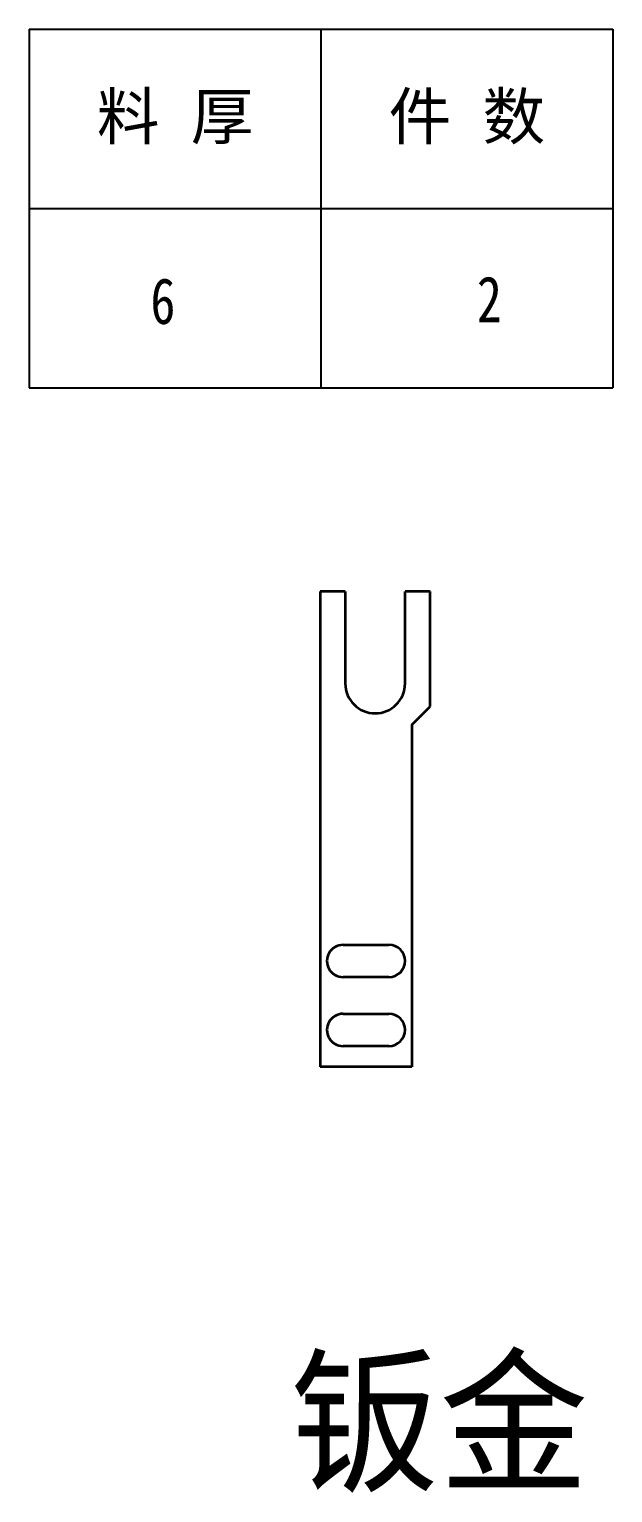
# Model space of a CAD drawing. Header units: millimetres. Extents: x -15766 to 80009, y -9701 to 15159.
# Drawn here: x 7942.3 to 8069.3, y 13571.5 to 13889.8 of the extents above; entities that cross this region are included whole.
import ezdxf
from ezdxf.enums import TextEntityAlignment as Align

# ---------------------------------------------------------------- set-up
doc = ezdxf.new("R2010")
doc.units = ezdxf.units.MM
doc.layers.add('07', color=7, linetype='Continuous')
doc.layers.add('AM_VIS', color=7, linetype='Continuous', lineweight=18)
doc.layers.add('word_dim', color=9, linetype='Continuous', lineweight=18)
doc.styles.add('DIM', font='', dxfattribs={"width": 0.8})
doc.styles.get('DIM').set_extended_font_data('NSimSun')

# ---------------------------------------------------------------- blocks, each defined once
blk = doc.blocks.new('*T2185')
at = {"color": 0, "linetype": 'ByBlock', "lineweight": -2, "transparency": 16777216}
for p, q in [((0, 0), (127, 0)), ((0, 0), (0, -78)), ((63.5, 0), (63.5, -78)), ((127, 0), (127, -78)), ((0, -39), (127, -39)), ((0, -78), (127, -78))]:
    blk.add_line(p, q, dxfattribs=at)
at = {"color": 0, "transparency": 16777216, "char_height": 10, "width": 60.5, "attachment_point": 5}
for s, insert in [('{\\fSimSun|b0|i0|c134|p2;料 厚}', (31.75, -19.5)), ('{\\fSimSun|b0|i0|c134|p2;件 数}', (95.25, -19.5))]:
    blk.add_mtext(s, dxfattribs=dict(at, insert=insert))
blk = doc.blocks.new('拆图参数')
blk.add_blockref('*T2185', (-63.5, 78))
at = {"style": 'DIM', "width": 0.8}
blk.add_attdef('6', text='', height=10, dxfattribs=at).set_placement((-37.13, 18.91), align=Align.MIDDLE_LEFT)
blk.add_attdef('1', text='', height=10, dxfattribs=at).set_placement((36.65, 19.27), align=Align.MIDDLE_CENTER)

msp = doc.modelspace()

# ---------------------------------------------------------------- linework, layer by layer
at = {"layer": 'AM_VIS', "lineweight": 35}
for p, q in [((8005.62185, 13767.54517), (8005.62296, 13664.18517)), ((8024.1222, 13747.54542), (8024.12184, 13767.54543)), ((8029.62223, 13742.54541), (8029.62177, 13767.54543)), ((8025.6221, 13738.54536), (8025.62315, 13664.18517))]:
    msp.add_line(p, q, dxfattribs=at)
at = {"layer": 'AM_VIS', "lineweight": 35, "ltscale": 0.137498}
for p, q in [((8011.12178, 13767.54517), (8005.62185, 13767.54517)), ((8029.62177, 13767.54543), (8024.12184, 13767.54543)), ((8025.62315, 13664.18517), (8005.62296, 13664.18517))]:
    msp.add_line(p, q, dxfattribs=at)
at = {"layer": 'AM_VIS', "lineweight": 35, "ltscale": 0.499997}
msp.add_line((8011.12178, 13767.54517), (8011.12214, 13747.54528), dxfattribs=at)
at = {"layer": 'AM_VIS', "lineweight": 35, "ltscale": 0.141425}
msp.add_line((8025.6221, 13738.54536), (8029.62223, 13742.54541), dxfattribs=at)
at = {"layer": 'AM_VIS', "lineweight": 35, "ltscale": 0.25}
for p, q in [((8010.62315, 13690.68517), (8020.62315, 13690.68517)), ((8020.62315, 13683.68517), (8010.62315, 13683.68517)), ((8010.62315, 13675.68517), (8020.62315, 13675.68517)), ((8020.62315, 13668.68517), (8010.62315, 13668.68517))]:
    msp.add_line(p, q, dxfattribs=at)
at = {"layer": 'AM_VIS', "lineweight": 35}
for centre, radius, start, end in [((8017.62193, 13747.54534), 6.5, 180.0007454, 0.0007454), ((8010.62315, 13687.18517), 3.5, 90, 270.000005), ((8020.62315, 13687.18517), 3.5, 270.000005, 90), ((8010.62315, 13672.18517), 3.5, 90, 270.000005), ((8020.62315, 13672.18517), 3.5, 270.000005, 90)]:
    msp.add_arc(centre, radius, start, end, dxfattribs=at)

# ---------------------------------------------------------------- block references
at = {"layer": '07'}
msp.add_blockref('拆图参数', (8005.8304, 13811.8162), dxfattribs=at).add_auto_attribs({'1': '2', '6': '6'})

# ---------------------------------------------------------------- texts
at = {"layer": 'word_dim', "color": 3, "insert": (7999.0753, 13599.43357), "char_height": 25, "width": 116.6634772, "attachment_point": 1}
msp.add_mtext('钣金', dxfattribs=at)

doc.saveas('drawing.dxf')
